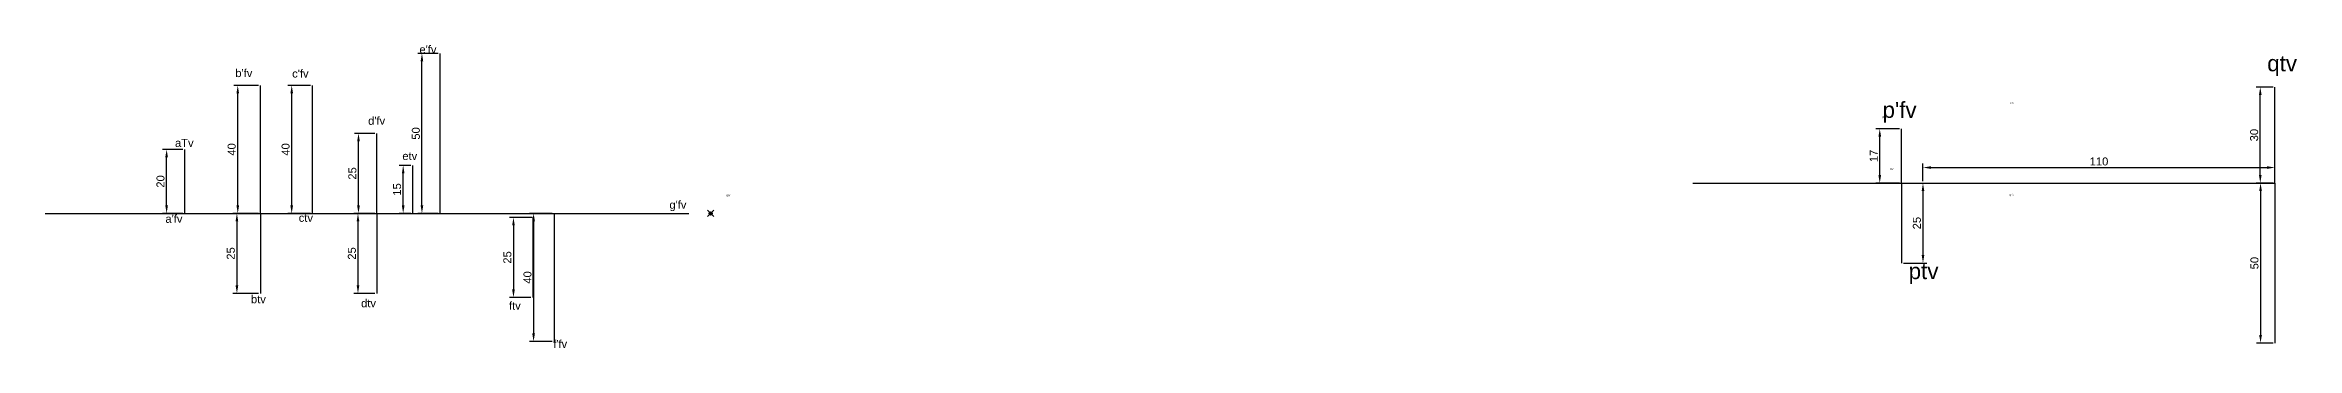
# Model space of a CAD drawing. Header units: millimetres. Extents: x 69 to 3180, y -28 to 380.
# Drawn here: x 69 to 773, y 57 to 152 of the extents above; entities that cross this region are included whole.
import ezdxf

# ---------------------------------------------------------------- set-up
doc = ezdxf.new("R2010")
doc.units = ezdxf.units.MM
doc.header["$PDMODE"] = 35
doc.styles.get("Standard").update_dxf_attribs({"font": 'arial.ttf'})
doc.dimstyles.new('ISO-25', dxfattribs={"dimtxt": 2.5, "dimasz": 2.5, "dimexe": 1.25, "dimexo": 0.625, "dimtad": 1, "dimtxsty": 'Standard', "dimcen": 2.5, "dimadec": 0, "dimazin": 0, "dimtfac": 1, "dimtmove": 0, "dimatfit": 3, "dimfxl": 1, "dimarcsym": 0})

# ---------------------------------------------------------------- blocks, each defined once
blk = doc.blocks.new('*D3')
at = {"color": 0, "lineweight": -2, "transparency": 16777216}
for p, q in [((112.44, 119.34), (106.16, 119.34)), ((107.41, 101.84), (107.41, 116.84)), ((112.44, 99.34), (106.16, 99.34))]:
    blk.add_line(p, q, dxfattribs=at)
at = {"color": 0, "transparency": 16777216}
for points in [[(106.99, 116.84), (107.82, 116.84), (107.41, 119.34)], [(106.99, 101.84), (107.82, 101.84), (107.41, 99.34)]]:
    blk.add_solid(points, dxfattribs=at)
at = {"layer": 'Defpoints', "color": 0, "transparency": 16777216}
for p in [(107.41, 119.34), (113.07, 119.34), (113.07, 99.34)]:
    blk.add_point(p, dxfattribs=at)
at = {"color": 0, "transparency": 16777216, "insert": (105.5, 109.34), "char_height": 2.5, "attachment_point": 5, "rotation": 90}
blk.add_mtext('20', dxfattribs=at)
blk = doc.blocks.new('*D4')
at = {"color": 0, "lineweight": -2, "transparency": 16777216}
for p, q in [((136.17, 139.34), (128.39, 139.34)), ((129.64, 101.84), (129.64, 136.84)), ((136.17, 99.34), (128.39, 99.34))]:
    blk.add_line(p, q, dxfattribs=at)
at = {"color": 0, "transparency": 16777216}
for points in [[(129.23, 136.84), (130.06, 136.84), (129.64, 139.34)], [(129.23, 101.84), (130.06, 101.84), (129.64, 99.34)]]:
    blk.add_solid(points, dxfattribs=at)
at = {"layer": 'Defpoints', "color": 0, "transparency": 16777216}
for p in [(129.64, 139.34), (136.8, 139.34), (136.8, 99.34)]:
    blk.add_point(p, dxfattribs=at)
at = {"color": 0, "transparency": 16777216, "insert": (127.74, 119.34), "char_height": 2.5, "attachment_point": 5, "rotation": 90}
blk.add_mtext('40', dxfattribs=at)
blk = doc.blocks.new('*D5')
at = {"color": 0, "lineweight": -2, "transparency": 16777216}
for p, q in [((136.17, 99.34), (128.12, 99.34)), ((129.37, 96.84), (129.37, 76.84)), ((136.17, 74.34), (128.12, 74.34))]:
    blk.add_line(p, q, dxfattribs=at)
at = {"color": 0, "transparency": 16777216}
for points in [[(128.95, 96.84), (129.79, 96.84), (129.37, 99.34)], [(128.95, 76.84), (129.79, 76.84), (129.37, 74.34)]]:
    blk.add_solid(points, dxfattribs=at)
at = {"layer": 'Defpoints', "color": 0, "transparency": 16777216}
for p in [(136.8, 99.34), (129.37, 74.34), (136.8, 74.34)]:
    blk.add_point(p, dxfattribs=at)
at = {"color": 0, "transparency": 16777216, "insert": (127.47, 86.84), "char_height": 2.5, "attachment_point": 5, "rotation": 90}
blk.add_mtext('25', dxfattribs=at)
blk = doc.blocks.new('*D6')
at = {"color": 0, "lineweight": -2, "transparency": 16777216}
for p, q in [((152.42, 139.34), (145.25, 139.34)), ((146.5, 101.84), (146.5, 136.84)), ((152.42, 99.34), (145.25, 99.34))]:
    blk.add_line(p, q, dxfattribs=at)
at = {"color": 0, "transparency": 16777216}
for points in [[(146.08, 136.84), (146.92, 136.84), (146.5, 139.34)], [(146.08, 101.84), (146.92, 101.84), (146.5, 99.34)]]:
    blk.add_solid(points, dxfattribs=at)
at = {"layer": 'Defpoints', "color": 0, "transparency": 16777216}
for p in [(146.5, 139.34), (153.04, 139.34), (153.04, 99.34)]:
    blk.add_point(p, dxfattribs=at)
at = {"color": 0, "transparency": 16777216, "insert": (144.6, 119.34), "char_height": 2.5, "attachment_point": 5, "rotation": 90}
blk.add_mtext('40', dxfattribs=at)
blk = doc.blocks.new('*D7')
at = {"color": 0, "lineweight": -2, "transparency": 16777216}
for p, q in [((172.51, 124.34), (166.12, 124.34)), ((167.37, 101.84), (167.37, 121.84)), ((172.51, 99.34), (166.12, 99.34))]:
    blk.add_line(p, q, dxfattribs=at)
at = {"color": 0, "transparency": 16777216}
for points in [[(166.95, 121.84), (167.79, 121.84), (167.37, 124.34)], [(166.95, 101.84), (167.79, 101.84), (167.37, 99.34)]]:
    blk.add_solid(points, dxfattribs=at)
at = {"layer": 'Defpoints', "color": 0, "transparency": 16777216}
for p in [(167.37, 124.34), (173.13, 124.34), (173.13, 99.34)]:
    blk.add_point(p, dxfattribs=at)
at = {"color": 0, "transparency": 16777216, "insert": (165.47, 111.84), "char_height": 2.5, "attachment_point": 5, "rotation": 90}
blk.add_mtext('25', dxfattribs=at)
blk = doc.blocks.new('*D8')
at = {"color": 0, "lineweight": -2, "transparency": 16777216}
for p, q in [((172.51, 99.34), (165.96, 99.34)), ((167.21, 96.84), (167.21, 76.84)), ((172.51, 74.34), (165.96, 74.34))]:
    blk.add_line(p, q, dxfattribs=at)
at = {"color": 0, "transparency": 16777216}
for points in [[(166.8, 96.84), (167.63, 96.84), (167.21, 99.34)], [(166.8, 76.84), (167.63, 76.84), (167.21, 74.34)]]:
    blk.add_solid(points, dxfattribs=at)
at = {"layer": 'Defpoints', "color": 0, "transparency": 16777216}
for p in [(173.13, 99.34), (167.21, 74.34), (173.13, 74.34)]:
    blk.add_point(p, dxfattribs=at)
at = {"color": 0, "transparency": 16777216, "insert": (165.31, 86.84), "char_height": 2.5, "attachment_point": 5, "rotation": 90}
blk.add_mtext('25', dxfattribs=at)
blk = doc.blocks.new('*D9')
at = {"color": 0, "lineweight": -2, "transparency": 16777216}
for p, q in [((183.76, 114.34), (180.08, 114.34)), ((181.33, 101.84), (181.33, 111.84)), ((183.76, 99.34), (180.08, 99.34))]:
    blk.add_line(p, q, dxfattribs=at)
at = {"color": 0, "transparency": 16777216}
for points in [[(180.92, 111.84), (181.75, 111.84), (181.33, 114.34)], [(180.92, 101.84), (181.75, 101.84), (181.33, 99.34)]]:
    blk.add_solid(points, dxfattribs=at)
at = {"layer": 'Defpoints', "color": 0, "transparency": 16777216}
for p in [(181.33, 114.34), (184.38, 114.34), (184.38, 99.34)]:
    blk.add_point(p, dxfattribs=at)
at = {"color": 0, "transparency": 16777216, "insert": (179.43, 106.84), "char_height": 2.5, "attachment_point": 5, "rotation": 90}
blk.add_mtext('15', dxfattribs=at)
blk = doc.blocks.new('*D10')
at = {"color": 0, "lineweight": -2, "transparency": 16777216}
for p, q in [((192.24, 149.34), (185.95, 149.34)), ((187.2, 101.84), (187.2, 146.84)), ((192.24, 99.34), (185.95, 99.34))]:
    blk.add_line(p, q, dxfattribs=at)
at = {"color": 0, "transparency": 16777216}
for points in [[(186.78, 146.84), (187.61, 146.84), (187.2, 149.34)], [(186.78, 101.84), (187.61, 101.84), (187.2, 99.34)]]:
    blk.add_solid(points, dxfattribs=at)
at = {"layer": 'Defpoints', "color": 0, "transparency": 16777216}
for p in [(187.2, 149.34), (192.87, 149.34), (192.87, 99.34)]:
    blk.add_point(p, dxfattribs=at)
at = {"color": 0, "transparency": 16777216, "insert": (185.3, 124.34), "char_height": 2.5, "attachment_point": 5, "rotation": 90}
blk.add_mtext('50', dxfattribs=at)
blk = doc.blocks.new('*D11')
at = {"color": 0, "lineweight": -2, "transparency": 16777216}
for p, q in [((227.91, 99.34), (220.84, 99.34)), ((222.09, 96.84), (222.09, 61.84)), ((227.91, 59.34), (220.84, 59.34))]:
    blk.add_line(p, q, dxfattribs=at)
at = {"color": 0, "transparency": 16777216}
for points in [[(221.67, 96.84), (222.51, 96.84), (222.09, 99.34)], [(221.67, 61.84), (222.51, 61.84), (222.09, 59.34)]]:
    blk.add_solid(points, dxfattribs=at)
at = {"layer": 'Defpoints', "color": 0, "transparency": 16777216}
for p in [(228.53, 99.34), (222.09, 59.34), (228.53, 59.34)]:
    blk.add_point(p, dxfattribs=at)
at = {"color": 0, "transparency": 16777216, "insert": (220.19, 79.34), "char_height": 2.5, "attachment_point": 5, "rotation": 90}
blk.add_mtext('40', dxfattribs=at)
blk = doc.blocks.new('*D12')
at = {"color": 0, "lineweight": -2, "transparency": 16777216}
for p, q in [((221.67, 98.09), (214.55, 98.09)), ((215.8, 95.59), (215.8, 75.59)), ((221.26, 73.09), (214.55, 73.09))]:
    blk.add_line(p, q, dxfattribs=at)
at = {"color": 0, "transparency": 16777216}
for points in [[(215.38, 95.59), (216.22, 95.59), (215.8, 98.09)], [(215.38, 75.59), (216.22, 75.59), (215.8, 73.09)]]:
    blk.add_solid(points, dxfattribs=at)
at = {"layer": 'Defpoints', "color": 0, "transparency": 16777216}
for p in [(222.3, 98.09), (215.8, 73.09), (221.88, 73.09)]:
    blk.add_point(p, dxfattribs=at)
at = {"color": 0, "transparency": 16777216, "insert": (213.9, 85.59), "char_height": 2.5, "attachment_point": 5, "rotation": 90}
blk.add_mtext('25', dxfattribs=at)
blk = doc.blocks.new('*D13')
at = {"color": 0, "lineweight": -2, "transparency": 16777216}
for p, q in [((648.93, 125.82), (641.51, 125.82)), ((642.76, 111.32), (642.76, 123.32)), ((648.93, 108.82), (641.51, 108.82))]:
    blk.add_line(p, q, dxfattribs=at)
at = {"color": 0, "transparency": 16777216}
for points in [[(642.35, 123.32), (643.18, 123.32), (642.76, 125.82)], [(642.35, 111.32), (643.18, 111.32), (642.76, 108.82)]]:
    blk.add_solid(points, dxfattribs=at)
at = {"layer": 'Defpoints', "color": 0, "transparency": 16777216}
for p in [(642.76, 125.82), (649.55, 125.82), (649.55, 108.82)]:
    blk.add_point(p, dxfattribs=at)
at = {"color": 0, "transparency": 16777216, "insert": (640.88, 117.32), "char_height": 2.5, "attachment_point": 5, "rotation": 90}
blk.add_mtext('17', dxfattribs=at)
blk = doc.blocks.new('*D14')
at = {"color": 0, "lineweight": -2, "transparency": 16777216}
for p, q in [((650.18, 108.82), (657.52, 108.82)), ((656.27, 106.32), (656.27, 86.32)), ((650.18, 83.82), (657.52, 83.82))]:
    blk.add_line(p, q, dxfattribs=at)
at = {"color": 0, "transparency": 16777216}
for points in [[(655.86, 106.32), (656.69, 106.32), (656.27, 108.82)], [(655.86, 86.32), (656.69, 86.32), (656.27, 83.82)]]:
    blk.add_solid(points, dxfattribs=at)
at = {"layer": 'Defpoints', "color": 0, "transparency": 16777216}
for p in [(649.55, 108.82), (649.55, 83.82), (656.27, 83.82)]:
    blk.add_point(p, dxfattribs=at)
at = {"color": 0, "transparency": 16777216, "insert": (654.37, 96.32), "char_height": 2.5, "attachment_point": 5, "rotation": 90}
blk.add_mtext('25', dxfattribs=at)
blk = doc.blocks.new('*D15')
at = {"color": 0, "lineweight": -2, "transparency": 16777216}
for p, q in [((656.27, 109.44), (656.27, 114.93)), ((658.77, 113.68), (763.77, 113.68)), ((766.27, 109.44), (766.27, 114.93))]:
    blk.add_line(p, q, dxfattribs=at)
at = {"color": 0, "transparency": 16777216}
for points in [[(658.77, 114.09), (658.77, 113.26), (656.27, 113.68)], [(763.77, 114.09), (763.77, 113.26), (766.27, 113.68)]]:
    blk.add_solid(points, dxfattribs=at)
at = {"layer": 'Defpoints', "color": 0, "transparency": 16777216}
for p in [(766.27, 113.68), (656.27, 108.82), (766.27, 108.82)]:
    blk.add_point(p, dxfattribs=at)
at = {"color": 0, "transparency": 16777216, "insert": (711.27, 115.58), "char_height": 2.5, "attachment_point": 5}
blk.add_mtext('110', dxfattribs=at)
blk = doc.blocks.new('*D16')
at = {"color": 0, "lineweight": -2, "transparency": 16777216}
for p, q in [((765.65, 138.82), (760.42, 138.82)), ((761.67, 111.32), (761.67, 136.32)), ((765.65, 108.82), (760.42, 108.82))]:
    blk.add_line(p, q, dxfattribs=at)
at = {"color": 0, "transparency": 16777216}
for points in [[(761.26, 136.32), (762.09, 136.32), (761.67, 138.82)], [(761.26, 111.32), (762.09, 111.32), (761.67, 108.82)]]:
    blk.add_solid(points, dxfattribs=at)
at = {"layer": 'Defpoints', "color": 0, "transparency": 16777216}
for p in [(761.67, 138.82), (766.27, 138.82), (766.27, 108.82)]:
    blk.add_point(p, dxfattribs=at)
at = {"color": 0, "transparency": 16777216, "insert": (759.77, 123.82), "char_height": 2.5, "attachment_point": 5, "rotation": 90}
blk.add_mtext('30', dxfattribs=at)
blk = doc.blocks.new('*D17')
at = {"color": 0, "lineweight": -2, "transparency": 16777216}
for p, q in [((765.65, 108.82), (760.51, 108.82)), ((761.76, 106.32), (761.76, 61.32)), ((765.65, 58.82), (760.51, 58.82))]:
    blk.add_line(p, q, dxfattribs=at)
at = {"color": 0, "transparency": 16777216}
for points in [[(761.34, 106.32), (762.18, 106.32), (761.76, 108.82)], [(761.34, 61.32), (762.18, 61.32), (761.76, 58.82)]]:
    blk.add_solid(points, dxfattribs=at)
at = {"layer": 'Defpoints', "color": 0, "transparency": 16777216}
for p in [(766.27, 108.82), (761.76, 58.82), (766.27, 58.82)]:
    blk.add_point(p, dxfattribs=at)
at = {"color": 0, "transparency": 16777216, "insert": (759.86, 83.82), "char_height": 2.5, "attachment_point": 5, "rotation": 90}
blk.add_mtext('50', dxfattribs=at)

msp = doc.modelspace()

# ---------------------------------------------------------------- linework, layer by layer
for p, q in [((192.868, 99.341), (192.868, 149.341)), ((136.796, 99.341), (136.796, 139.341)), ((153.041, 99.341), (153.041, 139.341)), ((766.274, 108.816), (766.274, 138.816)), ((173.131, 99.341), (173.131, 124.341)), ((649.55, 108.816), (649.55, 125.816)), ((113.065, 99.341), (113.065, 119.341)), ((184.385, 99.341), (184.385, 114.341)), ((584.377, 108.816), (766.274, 108.816)), ((649.55, 108.816), (649.55, 83.816)), ((656.274, 108.816), (766.274, 108.816)), ((656.274, 108.816), (766.274, 108.816)), ((766.274, 108.816), (766.274, 58.816)), ((69.415, 99.341), (270.629, 99.341)), ((136.796, 99.341), (136.796, 74.341)), ((173.131, 99.341), (173.131, 74.341)), ((228.532, 99.341), (228.532, 59.341)), ((221.88, 98.091), (221.88, 73.091))]:
    msp.add_line(p, q)
msp.add_point((277.413, 99.341))

# ---------------------------------------------------------------- texts
for s, height, p in [("e'fv", 2.5, (186.411, 149.336)), ('qtv', 5, (763.844, 143.759)), ("b'fv", 2.5, (128.886, 141.955)), ("c'fv", 2.5, (146.647, 141.798)), ("p'fv", 5, (643.63, 129.204)), ('qtv', 0.6282, (683.488, 133.576)), ("d'fv", 2.5, (170.379, 127.036)), ("p'fv", 0.6282, (643.63, 129.204)), ('aTv', 2.5, (110.026, 120.126)), ('etv', 2.5, (181.067, 116.043)), ('ptv', 0.6282, (645.871, 112.943)), ("a'fv", 2.5, (107.04, 96.412)), ('ctv', 2.5, (148.69, 96.726)), ("g'fv ", 2.5, (264.525, 100.81)), (' gtv', 0.6282, (282.128, 104.736)), ("q'fv", 0.6282, (683.328, 104.84)), ('ptv', 5, (651.794, 78.822)), ('btv', 2.5, (133.759, 71.285)), ('dtv', 2.5, (168.179, 70.029)), ('ftv', 2.5, (214.387, 69.244)), ("f'fv", 2.5, (228.218, 57.308))]:
    msp.add_text(s, height=height).set_placement(p)

# ---------------------------------------------------------------- dimensions: what is measured, and where the dimension line sits
for base, p1, p2, picture, middle in [((187.197, 149.341), (192.868, 99.341), (192.868, 149.341), '*D10', (185.295, 124.341)), ((129.643, 139.341), (136.796, 99.341), (136.796, 139.341), '*D4', (127.741, 119.341)), ((146.5, 139.341), (153.041, 99.341), (153.041, 139.341), '*D6', (144.598, 119.341)), ((761.674, 138.816), (766.274, 108.816), (766.274, 138.816), '*D16', (759.771, 123.816)), ((167.369, 124.341), (173.131, 99.341), (173.131, 124.341), '*D7', (165.468, 111.841)), ((642.764, 125.816), (649.55, 108.816), (649.55, 125.816), '*D13', (640.884, 117.316)), ((107.406, 119.341), (113.065, 99.341), (113.065, 119.341), '*D3', (105.504, 109.341)), ((181.333, 114.341), (184.385, 99.341), (184.385, 114.341), '*D9', (179.432, 106.841)), ((656.274, 83.816), (649.55, 108.816), (649.55, 83.816), '*D14', (654.373, 96.316)), ((761.759, 58.816), (766.274, 108.816), (766.274, 58.816), '*D17', (759.857, 83.816)), ((129.369, 74.341), (136.796, 99.341), (136.796, 74.341), '*D5', (127.467, 86.841)), ((167.213, 74.341), (173.131, 99.341), (173.131, 74.341), '*D8', (165.312, 86.841)), ((222.088, 59.341), (228.532, 99.341), (228.532, 59.341), '*D11', (220.187, 79.341)), ((215.802, 73.091), (222.297, 98.091), (221.88, 73.091), '*D12', (213.9, 85.591))]:
    dim = msp.add_linear_dim(base=base, p1=p1, p2=p2, angle=90, dimstyle='ISO-25')
    dim.commit()
    dim.dimension.update_dxf_attribs({"geometry": picture, "text_midpoint": middle})
dim = msp.add_linear_dim(base=(766.274, 113.678), p1=(656.274, 108.816), p2=(766.274, 108.816), dimstyle='ISO-25')
dim.commit()
dim.dimension.update_dxf_attribs({"geometry": '*D15', "text_midpoint": (711.274, 115.579)})

doc.saveas('drawing.dxf')
